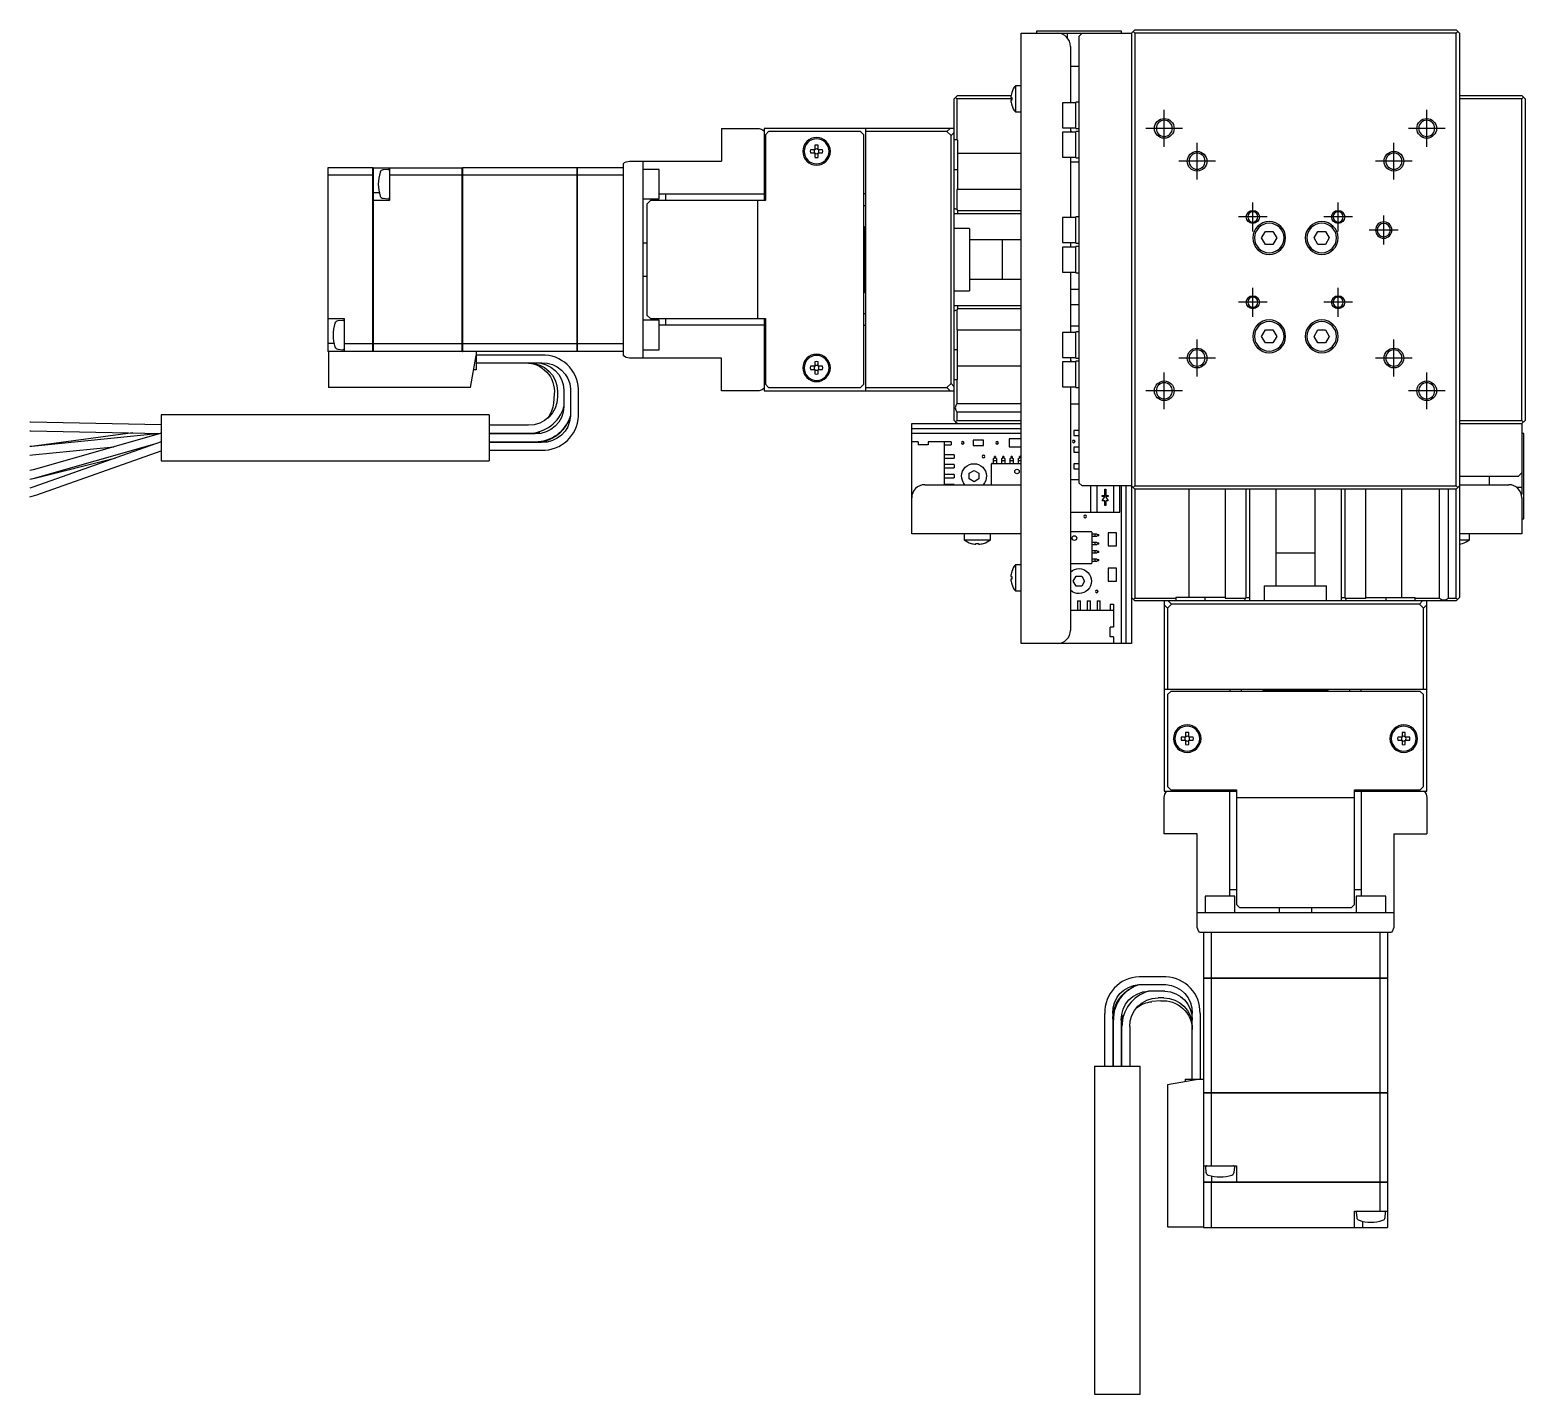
# Model space of a CAD drawing. Extents: x 0 to 762, y -8 to 465.
# Drawn here: x 128.1 to 356, y 150.2 to 358.1 of the extents above; entities that cross this region are included whole.
import ezdxf

# ---------------------------------------------------------------- set-up
doc = ezdxf.new("R2010")
doc.units = 0
doc.header["$LTSCALE"] = 0.5
doc.linetypes.add('CENTER', pattern=[50.8, 31.75, -6.35, 6.35, -6.35])
for name, color, linetype in [('MSM_CENTER', 1, 'CENTER'), ('MSM_CONTINUOUS', 7, 'CONTINUOUS'), ('MSM_NARROW', 5, 'CONTINUOUS')]:
    doc.layers.add(name, color=color, linetype=linetype)

msp = doc.modelspace()

# ---------------------------------------------------------------- linework, layer by layer
at = {"layer": 'MSM_CENTER'}
for p, q in [((300.97, 340.3), (300.97, 345.9)), ((340.97, 340.3), (340.97, 345.9)), ((303.77, 343.1), (298.17, 343.1)), ((343.77, 343.1), (338.17, 343.1)), ((305.97, 335.3), (305.97, 340.9)), ((335.97, 335.3), (335.97, 340.9)), ((308.77, 338.1), (303.17, 338.1)), ((338.77, 338.1), (333.17, 338.1)), ((314.47, 327.4), (314.47, 331.8)), ((327.47, 327.4), (327.47, 331.8)), ((316.67, 329.6), (312.27, 329.6)), ((329.67, 329.6), (325.27, 329.6)), ((334.42, 325.4), (334.42, 329.8)), ((336.62, 327.6), (332.22, 327.6)), ((314.47, 314.4), (314.47, 318.8)), ((327.47, 314.4), (327.47, 318.8)), ((316.67, 316.6), (312.27, 316.6)), ((329.67, 316.6), (325.27, 316.6)), ((305.97, 305.3), (305.97, 310.9)), ((335.97, 305.3), (335.97, 310.9)), ((308.77, 308.1), (303.17, 308.1)), ((338.77, 308.1), (333.17, 308.1)), ((300.97, 300.3), (300.97, 305.9)), ((340.97, 300.3), (340.97, 305.9)), ((303.77, 303.1), (298.17, 303.1)), ((343.77, 303.1), (338.17, 303.1))]:
    msp.add_line(p, q, dxfattribs=at)
at = {"layer": 'MSM_CONTINUOUS'}
for p, q in [((294.47, 357.9), (281.47, 357.9)), ((281.47, 357.9), (281.47, 357.6)), ((294.47, 357.6), (294.47, 357.9)), ((296.22, 357.85), (295.97, 357.6)), ((296.47, 358.1), (296.22, 357.85)), ((296.47, 357.6), (296.22, 357.85)), ((296.47, 358.1), (345.47, 358.1)), ((345.97, 357.6), (345.47, 358.1)), ((345.72, 357.85), (345.47, 357.6)), ((279.17, 264.6), (279.17, 357.6)), ((279.17, 357.6), (295.97, 357.6)), ((286.22, 356.87), (286.22, 357.6)), ((286.67, 355.6), (286.67, 347)), ((288.47, 357.6), (287.97, 357.1)), ((287.97, 357.1), (287.97, 289.1)), ((295.97, 357.6), (295.97, 264.6)), ((345.47, 357.6), (296.47, 357.6)), ((296.47, 357.6), (296.47, 288.6)), ((345.47, 288.6), (345.47, 357.6)), ((345.97, 357.6), (345.97, 271.6)), ((286.67, 352.6), (287.97, 352.6)), ((278.27, 349.6), (278.27, 345.6)), ((279.17, 349.6), (278.27, 349.6)), ((268.97, 347.6), (269.17, 347.8)), ((268.97, 298.6), (268.97, 347.6)), ((269.47, 348.1), (269.17, 347.8)), ((269.17, 347.8), (269.37, 347.6)), ((269.37, 347.6), (269.37, 341.35)), ((277.71, 347.6), (269.37, 347.6)), ((269.47, 348.1), (277.61, 348.1)), ((277.58, 347.8), (277.71, 347.8)), ((277.71, 347.4), (277.58, 347.4)), ((277.71, 348.55), (277.71, 348.53)), ((277.71, 347.8), (277.71, 347.4)), ((277.71, 346.68), (277.71, 346.65)), ((285.47, 347), (285.47, 343.2)), ((287.47, 347), (285.47, 347)), ((287.47, 343.1), (287.47, 347.1)), ((287.97, 347.1), (287.47, 347.1)), ((345.97, 348.1), (355.47, 348.1)), ((355.47, 347.6), (345.97, 347.6)), ((355.97, 347.6), (355.47, 348.1)), ((355.47, 347.6), (355.72, 347.85)), ((355.47, 298.6), (355.47, 347.6)), ((355.97, 347.6), (355.97, 298.6)), ((278.27, 345.6), (279.17, 345.6)), ((233.47, 343.1), (233.47, 338.1)), ((233.47, 343.1), (238.97, 343.1)), ((239.97, 343.1), (239.97, 332.1)), ((268.97, 343.1), (239.97, 343.1)), ((240.67, 342.6), (240.17, 342.1)), ((240.17, 342.1), (240.17, 332.1)), ((254.67, 342.6), (240.67, 342.6)), ((255.17, 342.1), (254.67, 342.6)), ((255.17, 304.1), (255.17, 342.1)), ((255.47, 303.1), (255.47, 343.1)), ((267.85, 342.6), (255.47, 342.6)), ((267.85, 342.6), (268.35, 343.1)), ((268.47, 341.99), (267.85, 342.6)), ((268.97, 342.49), (268.47, 341.99)), ((268.47, 304.22), (268.47, 341.99)), ((285.47, 343.2), (287.47, 343.2)), ((285.47, 342.5), (285.47, 338.7)), ((287.47, 342.5), (285.47, 342.5)), ((286.67, 343.2), (286.67, 342.5)), ((287.47, 343.1), (287.97, 343.1)), ((287.47, 338.6), (287.47, 342.6)), ((287.97, 342.6), (287.47, 342.6)), ((247.73, 339.84), (247.05, 339.84)), ((247.73, 340.52), (247.73, 339.84)), ((248.21, 339.84), (248.21, 340.52)), ((248.89, 339.84), (248.21, 339.84)), ((269.47, 341.35), (268.97, 341.35)), ((269.47, 341.35), (269.47, 333.8)), ((218.47, 337.72), (218.47, 308.49)), ((219.47, 338.1), (233.47, 338.1)), ((221.47, 338.1), (221.47, 308.1)), ((247.05, 339.36), (247.73, 339.36)), ((247.73, 339.36), (247.73, 338.69)), ((248.21, 338.69), (248.21, 339.36)), ((248.21, 339.36), (248.89, 339.36)), ((269.47, 339.3), (279.17, 339.3)), ((285.47, 338.7), (287.47, 338.7)), ((286.67, 338.7), (286.67, 329.5)), ((286.67, 338), (287.97, 338)), ((287.47, 338.6), (287.97, 338.6)), ((180.36, 337.1), (173.47, 337.1)), ((173.47, 337.1), (173.47, 309.1)), ((180.36, 335.95), (173.47, 335.95)), ((180.36, 309.1), (180.36, 337.1)), ((180.37, 337.09), (180.36, 337.09)), ((180.37, 335.94), (180.36, 335.94)), ((180.37, 337.1), (180.37, 309.1)), ((180.37, 337.1), (193.97, 337.1)), ((182.65, 336.84), (181.88, 336.77)), ((182.87, 337.1), (182.87, 332.1)), ((193.97, 335.95), (182.87, 335.95)), ((193.97, 309.1), (193.97, 337.1)), ((193.97, 337.09), (193.98, 337.09)), ((193.97, 335.94), (193.98, 335.94)), ((193.98, 337.1), (193.98, 309.1)), ((211.47, 337.1), (193.98, 337.1)), ((211.47, 335.95), (193.98, 335.95)), ((211.47, 309.1), (211.47, 337.1)), ((211.47, 337.09), (211.48, 337.09)), ((211.47, 335.94), (211.48, 335.94)), ((211.48, 337.1), (211.48, 309.1)), ((218.47, 337.1), (211.48, 337.1)), ((218.47, 335.95), (211.48, 335.95)), ((223.97, 336.85), (221.47, 336.85)), ((223.97, 332.35), (223.97, 336.85)), ((268.97, 336.85), (269.47, 336.85)), ((180.37, 333.35), (181.3, 333.35)), ((223.97, 333.1), (240.17, 333.1)), ((224.97, 333.1), (224.97, 332.1)), ((255.47, 333.1), (255.17, 333.1)), ((269.37, 333.8), (269.37, 330.75)), ((279.17, 333.8), (269.37, 333.8)), ((182.87, 332.1), (180.37, 332.1)), ((181.88, 332.44), (182.65, 332.37)), ((221.47, 332.35), (223.97, 332.35)), ((222.67, 332.1), (222.17, 331.6)), ((222.17, 314.6), (222.17, 331.6)), ((240.17, 332.1), (222.67, 332.1)), ((238.97, 332.1), (238.97, 314.1)), ((255.17, 331.35), (255.47, 331.35)), ((269.37, 330.75), (268.97, 330.91)), ((269.37, 330.75), (269.47, 330.6)), ((269.47, 330.6), (279.17, 330.6)), ((269.47, 330.6), (269.47, 330.1)), ((279.17, 330.1), (268.97, 330.1)), ((285.47, 329.5), (285.47, 325.7)), ((287.47, 329.5), (285.47, 329.5)), ((287.47, 325.6), (287.47, 329.6)), ((287.97, 329.6), (287.47, 329.6)), ((314.73, 328.87), (314.77, 328.9)), ((314.82, 328.9), (314.77, 328.9)), ((327.17, 328.9), (327.11, 328.9)), ((327.17, 328.9), (327.21, 328.87)), ((255.27, 328.1), (255.17, 328.1)), ((255.27, 318.1), (255.27, 328.1)), ((255.47, 327.9), (255.27, 328.1)), ((271.27, 327.85), (268.97, 327.85)), ((271.27, 327.85), (271.27, 318.35)), ((279.17, 326.1), (271.27, 326.1)), ((276.27, 326.1), (276.27, 320.1)), ((315.81, 326.4), (316.39, 327.4)), ((316.39, 325.4), (315.81, 326.4)), ((316.39, 327.4), (317.54, 327.4)), ((317.54, 327.4), (318.12, 326.4)), ((318.12, 326.4), (317.54, 325.4)), ((323.81, 326.4), (324.39, 327.4)), ((324.39, 325.4), (323.81, 326.4)), ((324.39, 327.4), (325.54, 327.4)), ((325.54, 327.4), (326.12, 326.4)), ((326.12, 326.4), (325.54, 325.4)), ((222.17, 325.6), (221.47, 325.6)), ((285.47, 325.7), (287.47, 325.7)), ((285.47, 325), (285.47, 321.2)), ((287.47, 325), (285.47, 325)), ((286.67, 325.7), (286.67, 325)), ((287.47, 325.6), (287.97, 325.6)), ((287.47, 321.1), (287.47, 325.1)), ((287.97, 325.1), (287.47, 325.1)), ((317.54, 325.4), (316.39, 325.4)), ((325.54, 325.4), (324.39, 325.4)), ((221.47, 320.6), (222.17, 320.6)), ((271.27, 320.1), (279.17, 320.1)), ((285.47, 321.2), (287.47, 321.2)), ((286.67, 321.2), (286.67, 312)), ((287.47, 321.1), (287.97, 321.1)), ((255.17, 318.1), (255.27, 318.1)), ((255.27, 318.1), (255.47, 318.3)), ((268.97, 318.35), (271.27, 318.35)), ((286.67, 318.6), (287.97, 318.6)), ((222.17, 314.6), (222.67, 314.1)), ((255.47, 314.85), (255.17, 314.85)), ((268.97, 316.1), (279.17, 316.1)), ((268.97, 315.3), (269.37, 315.46)), ((269.47, 315.6), (269.37, 315.46)), ((269.37, 315.46), (269.37, 312.4)), ((269.47, 316.1), (269.47, 315.6)), ((279.17, 315.6), (269.47, 315.6)), ((287.97, 316.2), (286.67, 316.2)), ((173.47, 314.1), (175.97, 314.1)), ((175.76, 313.84), (174.99, 313.77)), ((175.97, 314.1), (175.97, 309.1)), ((223.97, 313.85), (221.47, 313.85)), ((222.67, 314.1), (240.17, 314.1)), ((223.97, 309.35), (223.97, 313.85)), ((240.17, 313.1), (223.97, 313.1)), ((224.97, 314.1), (224.97, 313.1)), ((239.97, 314.1), (239.97, 303.1)), ((240.17, 314.1), (240.17, 304.1)), ((255.17, 313.1), (255.47, 313.1)), ((269.37, 312.4), (279.17, 312.4)), ((269.47, 304.85), (269.47, 312.4)), ((286.67, 313), (287.97, 313)), ((315.81, 311.4), (316.39, 312.4)), ((316.39, 312.4), (317.54, 312.4)), ((317.54, 312.4), (318.12, 311.4)), ((323.81, 311.4), (324.39, 312.4)), ((324.39, 312.4), (325.54, 312.4)), ((325.54, 312.4), (326.12, 311.4)), ((173.47, 310.35), (174.41, 310.35)), ((180.36, 310.26), (175.97, 310.26)), ((180.37, 310.26), (180.36, 310.26)), ((193.97, 310.26), (180.37, 310.26)), ((193.97, 310.26), (193.98, 310.26)), ((211.47, 310.26), (193.98, 310.26)), ((211.47, 310.26), (211.48, 310.26)), ((218.47, 310.26), (211.48, 310.26)), ((285.47, 312), (285.47, 308.2)), ((287.47, 312), (285.47, 312)), ((287.47, 308.1), (287.47, 312.1)), ((287.97, 312.1), (287.47, 312.1)), ((316.39, 310.4), (315.81, 311.4)), ((317.54, 310.4), (316.39, 310.4)), ((318.12, 311.4), (317.54, 310.4)), ((324.39, 310.4), (323.81, 311.4)), ((325.54, 310.4), (324.39, 310.4)), ((326.12, 311.4), (325.54, 310.4)), ((211.47, 309.1), (173.47, 309.1)), ((173.57, 309.1), (173.57, 303.6)), ((174.99, 309.44), (175.76, 309.37)), ((180.37, 309.11), (180.36, 309.11)), ((193.97, 309.11), (193.98, 309.11)), ((195.2, 303.6), (196.07, 308.5)), ((196.07, 309.1), (196.07, 306.3)), ((206.07, 308.55), (196.07, 308.55)), ((211.47, 309.11), (211.48, 309.11)), ((218.47, 309.1), (211.48, 309.1)), ((233.47, 308.1), (219.47, 308.1)), ((221.47, 309.35), (223.97, 309.35)), ((233.47, 303.1), (233.47, 308.1)), ((269.47, 309.35), (268.97, 309.35)), ((285.47, 308.2), (287.47, 308.2)), ((286.67, 308.2), (286.67, 307.5)), ((287.47, 308.1), (287.97, 308.1)), ((196.07, 306.3), (195.68, 306.3)), ((196.07, 307.35), (206.07, 307.35)), ((203.59, 307.35), (203.82, 307.35)), ((247.73, 306.84), (247.05, 306.84)), ((247.05, 306.36), (247.73, 306.36)), ((247.73, 307.52), (247.73, 306.84)), ((247.73, 306.36), (247.73, 305.69)), ((248.21, 306.84), (248.21, 307.52)), ((248.89, 306.84), (248.21, 306.84)), ((248.21, 306.36), (248.89, 306.36)), ((248.21, 305.69), (248.21, 306.36)), ((269.47, 306.9), (279.17, 306.9)), ((285.47, 307.5), (285.47, 303.7)), ((287.47, 307.5), (285.47, 307.5)), ((287.47, 303.6), (287.47, 307.6)), ((287.97, 307.6), (287.47, 307.6)), ((195.2, 303.6), (173.57, 303.6)), ((209.47, 303.19), (209.47, 300.72)), ((210.47, 303.35), (210.47, 299.26)), ((211.67, 299.26), (211.67, 303.35)), ((240.17, 304.1), (240.67, 303.6)), ((240.67, 303.6), (254.67, 303.6)), ((254.67, 303.6), (255.17, 304.1)), ((255.47, 303.6), (267.85, 303.6)), ((267.85, 303.6), (268.47, 304.22)), ((268.35, 303.1), (267.85, 303.6)), ((268.47, 304.22), (268.97, 303.72)), ((268.97, 304.85), (269.47, 304.85)), ((269.37, 304.85), (269.37, 301.17)), ((285.47, 303.7), (287.47, 303.7)), ((286.67, 303.7), (286.67, 266.6)), ((287.47, 303.6), (287.97, 303.6)), ((207.99, 302.59), (207.87, 301.2)), ((208.47, 303.04), (208.47, 302.17)), ((238.97, 303.1), (233.47, 303.1)), ((239.97, 303.1), (268.97, 303.1)), ((269.37, 301.17), (279.17, 301.17)), ((286.67, 301.1), (287.97, 301.1)), ((148.07, 299.45), (148.07, 292.45)), ((198.07, 299.45), (148.07, 299.45)), ((198.07, 299.45), (198.07, 292.45)), ((210.46, 299.26), (210.47, 299.3)), ((269.17, 298.4), (268.97, 298.6)), ((269.37, 298.6), (269.17, 298.4)), ((279.17, 299.84), (269.37, 299.84)), ((269.37, 299.84), (269.37, 298.6)), ((269.37, 298.6), (279.17, 298.6)), ((345.97, 298.6), (355.47, 298.6)), ((355.72, 298.35), (355.47, 298.6)), ((355.47, 298.1), (355.97, 298.6)), ((128.17, 298.3), (128.07, 298.3)), ((128.07, 297), (128.15, 297)), ((128.07, 297), (128.22, 297)), ((128.15, 297), (148.07, 296.6)), ((148.07, 297.9), (128.17, 298.3)), ((143.77, 296.69), (128.31, 294.64)), ((147.94, 296.6), (128.35, 294.64)), ((147.98, 296.61), (128.56, 291.07)), ((204.07, 297.85), (198.07, 297.85)), ((198.07, 296.65), (205.07, 296.65)), ((205.07, 296.55), (198.07, 296.55)), ((205.78, 296.71), (204.57, 296.55)), ((205.07, 296.65), (205.78, 296.71)), ((205.78, 296.71), (205.81, 296.71)), ((205.81, 296.71), (205.78, 296.71)), ((262.47, 281.3), (262.47, 298.1)), ((262.47, 298.1), (279.17, 298.1)), ((279.17, 297.3), (262.47, 297.3)), ((279.17, 296.6), (262.47, 296.6)), ((269.17, 298.4), (269.47, 298.1)), ((287.17, 297.07), (287.17, 296.27)), ((287.97, 297.07), (287.17, 297.07)), ((287.17, 296.27), (287.97, 296.27)), ((345.97, 298.1), (355.47, 298.1)), ((355.47, 298.1), (355.47, 287.35)), ((355.77, 296.6), (355.47, 296.6)), ((355.77, 283.6), (355.77, 296.6)), ((128.35, 294.64), (128.07, 294.61)), ((128.48, 293.34), (140.88, 294.58)), ((148.07, 295.34), (128.66, 288.46)), ((128.92, 289.82), (147.13, 295.01)), ((198.07, 295.35), (205.07, 295.35)), ((206.07, 295.25), (198.07, 295.25)), ((198.07, 294.05), (206.07, 294.05)), ((263.47, 295.35), (262.47, 295.35)), ((263.47, 295.35), (263.47, 294.85)), ((264.97, 294.85), (263.47, 294.85)), ((268.47, 295.35), (264.97, 295.35)), ((264.97, 295.35), (264.97, 294.85)), ((267.47, 288.8), (267.47, 295.35)), ((267.47, 294.85), (268.47, 294.85)), ((268.47, 295.35), (268.47, 294.85)), ((271.83, 295.58), (271.83, 294.78)), ((273.43, 295.58), (271.83, 295.58)), ((271.83, 294.78), (273.43, 294.78)), ((273.43, 294.78), (273.43, 295.58)), ((277.34, 295.81), (277.34, 294.56)), ((279.17, 295.81), (277.34, 295.81)), ((277.34, 294.56), (279.17, 294.56)), ((287.17, 294.53), (287.17, 293.73)), ((287.97, 294.53), (287.17, 294.53)), ((128.07, 293.31), (128.48, 293.34)), ((128.83, 289.78), (141.14, 292.88)), ((129.1, 287.23), (148.07, 293.96)), ((148.07, 292.45), (198.07, 292.45)), ((268.97, 293.35), (267.47, 293.35)), ((267.47, 292.85), (268.97, 292.85)), ((268.97, 291.85), (267.47, 291.85)), ((268.97, 293.35), (268.97, 292.85)), ((268.97, 291.85), (268.97, 291.35)), ((274.62, 288.8), (274.62, 291.95)), ((274.72, 292.05), (279.17, 292.05)), ((274.95, 292.79), (275.07, 292.85)), ((274.95, 292.05), (274.95, 292.79)), ((274.95, 292.49), (275.38, 292.49)), ((275.27, 293.1), (275.07, 293.1)), ((275.07, 292.85), (275.07, 293.1)), ((275.27, 293.1), (275.27, 292.85)), ((275.27, 292.85), (275.38, 292.79)), ((275.38, 292.79), (275.38, 292.05)), ((276.22, 292.79), (276.34, 292.85)), ((276.22, 292.05), (276.22, 292.79)), ((276.22, 292.49), (276.65, 292.49)), ((276.34, 292.85), (276.34, 293.1)), ((276.54, 293.1), (276.34, 293.1)), ((276.54, 293.1), (276.54, 292.85)), ((276.54, 292.85), (276.65, 292.79)), ((276.65, 292.79), (276.65, 292.05)), ((277.49, 292.79), (277.61, 292.85)), ((277.49, 292.05), (277.49, 292.79)), ((277.49, 292.49), (277.92, 292.49)), ((277.61, 292.85), (277.61, 293.1)), ((277.81, 293.1), (277.61, 293.1)), ((277.81, 293.1), (277.81, 292.85)), ((277.81, 292.85), (277.92, 292.79)), ((277.92, 292.79), (277.92, 292.05)), ((278.76, 292.79), (278.88, 292.85)), ((278.76, 292.05), (278.76, 292.79)), ((278.76, 292.49), (279.17, 292.49)), ((278.88, 292.85), (278.88, 293.1)), ((279.08, 293.1), (278.88, 293.1)), ((279.08, 293.1), (279.08, 292.85)), ((279.08, 292.85), (279.17, 292.8)), ((287.17, 293.73), (287.97, 293.73)), ((287.17, 291.99), (287.17, 291.19)), ((287.97, 291.99), (287.17, 291.99)), ((128.56, 291.07), (128.07, 290.96)), ((128.07, 289.65), (128.92, 289.82)), ((128.07, 289.64), (128.83, 289.78)), ((267.47, 291.35), (268.97, 291.35)), ((268.97, 290.35), (267.47, 290.35)), ((267.47, 289.85), (268.97, 289.85)), ((268.97, 290.35), (268.97, 289.85)), ((271.22, 290.54), (271.97, 290.97)), ((271.22, 289.67), (271.22, 290.54)), ((271.97, 289.24), (271.22, 289.67)), ((271.97, 290.97), (272.72, 290.54)), ((272.72, 289.67), (271.97, 289.24)), ((272.72, 290.54), (272.72, 289.67)), ((286.67, 289.6), (287.97, 289.6)), ((287.17, 291.19), (287.97, 291.19)), ((345.97, 290.1), (354.97, 290.1)), ((350.47, 290.1), (350.47, 288.8)), ((354.97, 290.1), (355.47, 290.6)), ((128.66, 288.46), (128.07, 288.29)), ((128.67, 288.46), (128.07, 288.29)), ((128.07, 286.97), (129.1, 287.23)), ((264.47, 288.8), (279.17, 288.8)), ((268.97, 288.85), (267.47, 288.85)), ((268.97, 288.85), (268.97, 288.8)), ((287.97, 289.1), (288.47, 288.6)), ((295.97, 288.6), (288.47, 288.6)), ((289.72, 288.6), (289.72, 284.6)), ((290.72, 284.6), (290.72, 288.6)), ((291.52, 287), (291.52, 287.15)), ((291.52, 287.15), (291.89, 287.15)), ((291.89, 287.15), (291.89, 288.1)), ((291.89, 288.1), (292.04, 288.1)), ((292.04, 288.1), (292.04, 287.15)), ((292.04, 287.15), (292.42, 287.15)), ((292.42, 287.15), (292.42, 287)), ((293.22, 288.6), (293.22, 284.6)), ((294.22, 284.6), (294.22, 288.6)), ((294.47, 264.6), (294.47, 288.6)), ((295.17, 264.6), (295.17, 288.6)), ((295.97, 288.6), (296.47, 288.1)), ((296.22, 288.35), (296.47, 288.6)), ((296.47, 288.6), (345.47, 288.6)), ((296.47, 288.1), (296.47, 271.5)), ((345.47, 288.1), (296.47, 288.1)), ((304.77, 271.6), (304.77, 288.1)), ((310.27, 288.1), (310.27, 271.5)), ((313.47, 271.6), (313.47, 288.1)), ((313.97, 288.1), (313.97, 271.1)), ((317.97, 288.1), (317.97, 273.4)), ((323.97, 273.4), (323.97, 288.1)), ((327.97, 271.1), (327.97, 288.1)), ((328.47, 288.1), (328.47, 271.6)), ((331.67, 271.5), (331.67, 288.1)), ((337.17, 271.6), (337.17, 288.1)), ((342.91, 271.5), (342.91, 288.1)), ((344.23, 288.1), (344.23, 271.5)), ((345.47, 288.6), (345.72, 288.35)), ((345.47, 288.1), (345.97, 288.6)), ((345.47, 271.5), (345.47, 288.1)), ((345.97, 288.8), (353.47, 288.8)), ((355.47, 288.35), (354.73, 288.35)), ((355.39, 287.35), (355.47, 287.35)), ((291.52, 286.33), (291.91, 287)), ((291.91, 287), (291.52, 287)), ((291.89, 286.33), (291.52, 286.33)), ((291.89, 285.63), (291.89, 286.33)), ((292.04, 285.63), (291.89, 285.63)), ((292.42, 287), (292.02, 287)), ((292.02, 287), (292.42, 286.33)), ((292.42, 286.33), (292.04, 286.33)), ((292.04, 286.33), (292.04, 285.63)), ((355.47, 286.8), (355.47, 281.3)), ((286.67, 284.6), (294.22, 284.6)), ((355.47, 283.6), (355.77, 283.6)), ((279.17, 281.3), (262.47, 281.3)), ((270.47, 281.3), (270.47, 280.41)), ((270.47, 280.41), (274.47, 280.41)), ((274.47, 280.41), (274.47, 281.3)), ((286.67, 281.66), (289.82, 281.66)), ((289.92, 281.56), (289.92, 276.86)), ((289.92, 281.33), (290.65, 281.33)), ((290.65, 280.9), (289.92, 280.9)), ((290.36, 281.33), (290.36, 280.9)), ((290.65, 281.33), (290.72, 281.21)), ((290.72, 281.01), (290.65, 280.9)), ((290.72, 281.21), (290.97, 281.21)), ((290.97, 281.01), (290.72, 281.01)), ((290.97, 281.01), (290.97, 281.21)), ((292.42, 281.48), (292.42, 279.48)), ((293.67, 281.48), (292.42, 281.48)), ((293.67, 279.48), (293.67, 281.48)), ((355.47, 281.3), (345.97, 281.3)), ((345.97, 280.41), (347.47, 280.41)), ((347.47, 280.41), (347.47, 281.3)), ((271.52, 279.85), (271.54, 279.85)), ((272.27, 279.85), (272.67, 279.85)), ((272.27, 279.72), (272.27, 279.85)), ((272.67, 279.85), (272.67, 279.72)), ((273.4, 279.85), (273.42, 279.85)), ((289.92, 280.06), (290.65, 280.06)), ((290.65, 279.63), (289.92, 279.63)), ((289.92, 278.79), (290.65, 278.79)), ((290.65, 278.36), (289.92, 278.36)), ((290.36, 280.06), (290.36, 279.63)), ((290.36, 278.79), (290.36, 278.36)), ((290.65, 280.06), (290.72, 279.94)), ((290.72, 279.74), (290.65, 279.63)), ((290.65, 278.79), (290.72, 278.67)), ((290.72, 278.47), (290.65, 278.36)), ((290.72, 279.94), (290.97, 279.94)), ((290.97, 279.74), (290.72, 279.74)), ((290.72, 278.67), (290.97, 278.67)), ((290.97, 278.47), (290.72, 278.47)), ((290.97, 279.74), (290.97, 279.94)), ((290.97, 278.47), (290.97, 278.67)), ((292.42, 279.48), (293.67, 279.48)), ((317.97, 278.4), (323.97, 278.4)), ((346.4, 279.85), (346.42, 279.85)), ((278.27, 276.6), (278.27, 272.6)), ((279.17, 276.6), (278.27, 276.6)), ((289.82, 276.76), (286.67, 276.76)), ((289.92, 277.52), (290.65, 277.52)), ((290.65, 277.09), (289.92, 277.09)), ((290.36, 277.52), (290.36, 277.09)), ((290.65, 277.52), (290.72, 277.4)), ((290.72, 277.2), (290.65, 277.09)), ((290.72, 277.4), (290.97, 277.4)), ((290.97, 277.2), (290.72, 277.2)), ((290.97, 277.2), (290.97, 277.4)), ((293.67, 276.08), (292.42, 276.08)), ((292.42, 276.08), (292.42, 274.08)), ((293.67, 274.08), (293.67, 276.08)), ((277.58, 274.8), (277.71, 274.8)), ((277.71, 274.4), (277.58, 274.4)), ((277.71, 275.55), (277.71, 275.53)), ((277.71, 274.8), (277.71, 274.4)), ((277.71, 273.68), (277.71, 273.65)), ((287.1, 274.1), (287.53, 274.85)), ((287.53, 273.35), (287.1, 274.1)), ((287.53, 274.85), (288.4, 274.85)), ((288.4, 274.85), (288.83, 274.1)), ((288.83, 274.1), (288.4, 273.35)), ((292.42, 274.08), (293.67, 274.08)), ((278.27, 272.6), (279.17, 272.6)), ((288.4, 273.35), (287.53, 273.35)), ((296.47, 271.1), (295.97, 271.6)), ((296.27, 271.3), (296.47, 271.5)), ((296.47, 271.5), (302.72, 271.5)), ((310.27, 271.6), (302.72, 271.6)), ((302.72, 271.6), (302.72, 271.1)), ((307.22, 271.1), (307.22, 271.6)), ((310.27, 271.5), (313.33, 271.5)), ((313.33, 271.5), (313.16, 271.1)), ((313.33, 271.5), (313.47, 271.6)), ((313.47, 271.6), (313.97, 271.6)), ((316.22, 273.4), (325.72, 273.4)), ((316.22, 273.4), (316.22, 271.1)), ((325.72, 271.1), (325.72, 273.4)), ((327.97, 271.6), (328.47, 271.6)), ((328.47, 271.6), (328.61, 271.5)), ((328.77, 271.1), (328.61, 271.5)), ((328.61, 271.5), (331.67, 271.5)), ((331.67, 271.6), (339.22, 271.6)), ((334.72, 271.6), (334.72, 271.1)), ((339.22, 271.1), (339.22, 271.6)), ((339.22, 271.5), (342.91, 271.5)), ((344.23, 271.5), (345.47, 271.5)), ((345.47, 271.5), (345.67, 271.3)), ((345.67, 271.3), (345.47, 271.1)), ((345.67, 271.3), (345.97, 271.6)), ((286.67, 271.1), (286.72, 271.1)), ((293.22, 269.6), (286.67, 269.6)), ((286.72, 269.6), (286.72, 271.1)), ((287.72, 271.1), (288.22, 271.1)), ((287.72, 271.1), (287.72, 269.6)), ((288.22, 269.6), (288.22, 271.1)), ((289.22, 271.1), (289.72, 271.1)), ((289.22, 271.1), (289.22, 269.6)), ((289.72, 269.6), (289.72, 271.1)), ((290.72, 271.1), (291.22, 271.1)), ((290.72, 271.1), (290.72, 269.6)), ((291.22, 269.6), (291.22, 271.1)), ((292.72, 270.6), (293.22, 270.6)), ((292.72, 270.6), (292.72, 269.6)), ((293.22, 270.6), (293.22, 267.1)), ((345.47, 271.1), (296.47, 271.1)), ((300.97, 271.1), (300.97, 242.1)), ((301.47, 269.99), (300.97, 270.49)), ((302.08, 270.6), (301.47, 269.99)), ((301.47, 269.99), (301.47, 257.6)), ((301.58, 271.1), (302.08, 270.6)), ((339.85, 270.6), (302.08, 270.6)), ((339.85, 270.6), (340.35, 271.1)), ((340.47, 269.99), (339.85, 270.6)), ((340.97, 270.49), (340.47, 269.99)), ((340.47, 257.6), (340.47, 269.99)), ((340.97, 242.1), (340.97, 271.1)), ((293.22, 267.1), (292.72, 267.1)), ((292.72, 265.6), (292.72, 267.1)), ((295.97, 264.6), (279.17, 264.6)), ((293.22, 265.6), (292.72, 265.6)), ((293.22, 265.6), (293.22, 264.6)), ((340.97, 257.6), (300.97, 257.6)), ((310.97, 257.6), (310.97, 257.3)), ((312.72, 257.3), (312.72, 257.6)), ((316.17, 257.6), (315.97, 257.4)), ((325.97, 257.4), (325.77, 257.6)), ((329.22, 257.6), (329.22, 257.3)), ((330.97, 257.3), (330.97, 257.6)), ((301.97, 257.3), (301.47, 256.8)), ((301.47, 256.8), (301.47, 242.8)), ((339.97, 257.3), (301.97, 257.3)), ((325.97, 257.4), (315.97, 257.4)), ((315.97, 257.4), (315.97, 257.3)), ((325.97, 257.3), (325.97, 257.4)), ((340.47, 256.8), (339.97, 257.3)), ((340.47, 242.8), (340.47, 256.8)), ((304.23, 251.02), (304.23, 250.34)), ((304.71, 250.34), (304.71, 251.02)), ((337.23, 251.02), (337.23, 250.34)), ((337.71, 250.34), (337.71, 251.02)), ((304.23, 250.34), (303.55, 250.34)), ((303.55, 249.86), (304.23, 249.86)), ((304.23, 249.86), (304.23, 249.19)), ((305.39, 250.34), (304.71, 250.34)), ((304.71, 249.19), (304.71, 249.86)), ((304.71, 249.86), (305.39, 249.86)), ((337.23, 250.34), (336.55, 250.34)), ((336.55, 249.86), (337.23, 249.86)), ((337.23, 249.86), (337.23, 249.19)), ((338.39, 250.34), (337.71, 250.34)), ((337.71, 249.19), (337.71, 249.86)), ((337.71, 249.86), (338.39, 249.86)), ((300.97, 242.1), (311.97, 242.1)), ((301.47, 242.8), (301.97, 242.3)), ((301.97, 242.3), (311.97, 242.3)), ((310.97, 226.1), (310.97, 242.3)), ((311.97, 242.3), (311.97, 224.8)), ((329.97, 224.8), (329.97, 242.3)), ((329.97, 242.3), (339.97, 242.3)), ((329.97, 242.1), (340.97, 242.1)), ((330.97, 242.3), (330.97, 226.1)), ((339.97, 242.3), (340.47, 242.8)), ((300.97, 235.6), (300.97, 241.1)), ((311.97, 241.1), (329.97, 241.1)), ((340.97, 241.1), (340.97, 235.6)), ((305.97, 235.6), (300.97, 235.6)), ((305.97, 221.6), (305.97, 235.6)), ((335.97, 235.6), (335.97, 221.6)), ((335.97, 235.6), (340.97, 235.6)), ((311.72, 226.1), (307.22, 226.1)), ((307.22, 226.1), (307.22, 223.6)), ((310.97, 227.1), (311.97, 227.1)), ((311.72, 223.6), (311.72, 226.1)), ((329.97, 227.1), (330.97, 227.1)), ((334.72, 226.1), (330.22, 226.1)), ((330.22, 226.1), (330.22, 223.6)), ((334.72, 223.6), (334.72, 226.1)), ((305.97, 223.6), (335.97, 223.6)), ((311.97, 224.8), (312.47, 224.3)), ((329.47, 224.3), (312.47, 224.3)), ((318.47, 224.3), (318.47, 223.6)), ((323.47, 223.6), (323.47, 224.3)), ((329.47, 224.3), (329.97, 224.8)), ((306.35, 220.6), (335.58, 220.6)), ((306.97, 220.6), (306.97, 213.61)), ((308.12, 220.6), (308.12, 213.61)), ((333.81, 220.6), (333.81, 213.61)), ((334.97, 220.6), (334.97, 213.61)), ((301.21, 213.8), (297.12, 213.8)), ((301.21, 212.6), (297.12, 212.6)), ((297.12, 212.59), (297.16, 212.6)), ((306.97, 213.61), (334.97, 213.61)), ((306.97, 213.6), (306.97, 175.6)), ((334.97, 213.6), (306.97, 213.6)), ((306.98, 213.6), (306.98, 213.61)), ((308.12, 213.6), (308.12, 213.61)), ((308.12, 213.6), (308.12, 196.11)), ((333.81, 213.6), (333.81, 213.61)), ((333.81, 213.6), (333.81, 196.11)), ((334.96, 213.6), (334.96, 213.61)), ((334.97, 213.6), (334.97, 196.11)), ((301.06, 211.6), (298.58, 211.6)), ((300.45, 210.13), (299.07, 210.01)), ((300.91, 210.6), (300.03, 210.6)), ((291.92, 200.2), (291.92, 208.2)), ((293.12, 208.2), (293.12, 200.2)), ((294.57, 207.92), (294.42, 206.7)), ((294.52, 207.2), (294.57, 207.92)), ((294.57, 207.92), (294.58, 207.94)), ((294.58, 207.94), (294.57, 207.92)), ((305.22, 198.2), (305.22, 208.2)), ((306.42, 208.2), (306.42, 198.2)), ((293.22, 200.2), (293.22, 207.2)), ((294.42, 207.2), (294.42, 200.2)), ((294.52, 200.2), (294.52, 207.2)), ((295.72, 206.2), (295.72, 200.2)), ((305.22, 205.72), (305.21, 205.96)), ((290.32, 200.2), (297.32, 200.2)), ((290.32, 200.2), (290.32, 150.2)), ((297.32, 150.2), (297.32, 200.2)), ((306.37, 198.2), (301.47, 197.34)), ((301.47, 197.34), (301.47, 175.7)), ((304.17, 198.2), (304.17, 197.82)), ((304.17, 198.2), (306.97, 198.2)), ((306.97, 196.11), (334.97, 196.11)), ((334.97, 196.1), (306.97, 196.1)), ((306.98, 196.1), (306.98, 196.11)), ((308.12, 196.1), (308.12, 196.11)), ((308.12, 196.1), (308.12, 185)), ((333.81, 196.1), (333.81, 196.11)), ((333.81, 196.1), (333.81, 182.5)), ((334.96, 196.1), (334.96, 196.11)), ((334.97, 196.1), (334.97, 182.5)), ((306.97, 185), (311.97, 185)), ((307.24, 184.79), (307.3, 184.02)), ((311.63, 184.02), (311.7, 184.79)), ((311.97, 185), (311.97, 182.5)), ((306.97, 182.5), (334.97, 182.5)), ((334.97, 182.49), (306.97, 182.49)), ((306.98, 182.5), (306.98, 182.49)), ((308.12, 182.5), (308.12, 182.49)), ((308.12, 182.49), (308.12, 175.6)), ((308.22, 182.5), (308.22, 183.44)), ((333.81, 182.5), (333.81, 182.49)), ((333.81, 182.49), (333.81, 178.1)), ((334.96, 182.5), (334.96, 182.49)), ((334.97, 182.49), (334.97, 175.6)), ((329.97, 175.6), (329.97, 178.1)), ((329.97, 178.1), (334.97, 178.1)), ((330.24, 177.9), (330.3, 177.13)), ((334.63, 177.13), (334.7, 177.9)), ((301.47, 175.7), (306.97, 175.7)), ((306.97, 175.6), (334.97, 175.6)), ((331.22, 175.6), (331.22, 176.55)), ((290.32, 150.2), (297.32, 150.2))]:
    msp.add_line(p, q, dxfattribs=at)
at = {"layer": 'MSM_CONTINUOUS', "extrusion": (0, 0, -1)}
for centre, radius in [((-300.97, 343.1), 1.23), ((-340.97, 343.1), 1.23), ((-247.97, 339.6), 2.1), ((-247.97, 339.6), 1.9), ((-305.97, 338.1), 1.23), ((-335.97, 338.1), 1.23), ((-314.47, 329.6), 0.783), ((-316.97, 326.4), 2.5), ((-316.97, 326.4), 2.25), ((-324.97, 326.4), 2.5), ((-324.97, 326.4), 2.25), ((-327.47, 329.6), 0.783), ((-334.42, 327.6), 1.01), ((-314.47, 316.6), 0.783), ((-327.47, 316.6), 0.783), ((-316.97, 311.4), 2.5), ((-316.97, 311.4), 2.25), ((-324.97, 311.4), 2.5), ((-324.97, 311.4), 2.25), ((-247.97, 306.6), 2.1), ((-247.97, 306.6), 1.9), ((-305.97, 308.1), 1.23), ((-335.97, 308.1), 1.23), ((-300.97, 303.1), 1.23), ((-340.97, 303.1), 1.23), ((-270.25, 295.18), 0.2), ((-275.48, 295.18), 0.2), ((-287.17, 295.4), 0.2), ((-273.43, 293.1), 0.2), ((-288.91, 283.97), 0.2), ((-290.67, 272.54), 0.2), ((-304.47, 250.1), 2.1), ((-304.47, 250.1), 1.9), ((-337.47, 250.1), 2.1), ((-337.47, 250.1), 1.9)]:
    msp.add_circle(centre, radius, dxfattribs=at)
at = {"layer": 'MSM_CONTINUOUS'}
for centre in [(278.52, 290.8), (287.27, 280.66)]:
    msp.add_circle(centre, 0.35, dxfattribs=at)
for centre, radius, start, end in [((284.67, 355.6), 2, 0, 90), ((280.77, 347.6), 3.2, 141.3178, 162.73), ((280.77, 347.6), 3.19, 163.0947, 176.4096), ((280.77, 347.6), 3.19, 183.5904, 196.9053), ((280.77, 347.6), 3.2, 197.27, 218.6822), ((247.97, 339.6), 0.95, 165.3667, 194.6333), ((247.97, 339.6), 0.365, 138.8496, 221.1504), ((247.97, 339.6), 0.95, 75.3667, 104.6333), ((247.97, 339.6), 0.365, 48.8496, 131.1504), ((247.97, 339.6), 0.365, 318.8496, 41.1504), ((247.97, 339.6), 0.95, 345.3667, 14.6333), ((247.97, 339.6), 0.365, 228.8496, 311.1504), ((247.97, 339.6), 0.95, 255.3667, 284.6333), ((187.17, 334.6), 6, 162.3708, 197.6292), ((181.93, 336.27), 0.5, 95, 162.3708), ((182.67, 336.64), 0.2, 360, 95), ((181.93, 332.94), 0.5, 197.6292, 265), ((182.67, 332.57), 0.2, 265, 0), ((180.28, 311.6), 6, 162.3708, 197.6292), ((175.04, 313.27), 0.5, 95, 162.3708), ((175.78, 313.64), 0.2, 18.1949, 95), ((175.04, 309.94), 0.5, 197.6292, 265), ((175.78, 309.57), 0.2, 265, 341.8051), ((206.26, 303.15), 5.41, 2.1863, 92.0343), ((247.97, 306.6), 0.95, 165.3667, 194.6333), ((247.97, 306.6), 0.365, 138.8496, 221.1504), ((247.97, 306.6), 0.95, 75.3667, 104.6333), ((247.97, 306.6), 0.365, 48.8496, 131.1504), ((247.97, 306.6), 0.365, 228.8496, 311.1504), ((247.97, 306.6), 0.95, 255.3667, 284.6333), ((247.97, 306.6), 0.365, 318.8496, 41.1504), ((247.97, 306.6), 0.95, 345.3667, 14.6333), ((270.12, 300.5), 1, 138.5904, 221.4096), ((204.1, 302.24), 5.59, 269.7079, 344.0346), ((205.14, 300.92), 5.57, 269.2277, 342.6191), ((206.26, 299.46), 5.41, 267.9067, 357.8727), ((274.72, 291.95), 0.1, 90, 180), ((264.47, 286.8), 2, 90, 180), ((353.47, 286.8), 2, 0, 90), ((272.47, 282.9), 3.2, 231.3178, 252.73), ((272.47, 282.9), 3.2, 287.27, 308.6822), ((289.82, 281.56), 0.1, 0, 90), ((345.47, 282.9), 3.2, 287.27, 308.6822), ((272.47, 282.9), 3.19, 253.0947, 266.4096), ((272.47, 282.9), 3.19, 273.5904, 286.9053), ((345.47, 282.9), 3.19, 279.0071, 286.9053), ((280.77, 274.6), 3.2, 141.3178, 162.73), ((289.82, 276.86), 0.1, 270, 0), ((280.77, 274.6), 3.19, 163.0947, 176.4096), ((280.77, 274.6), 3.19, 183.5904, 196.9053), ((280.77, 274.6), 3.2, 197.27, 218.6822), ((343.57, 272.25), 1, 228.5904, 311.4096), ((284.67, 266.6), 2, 270, 0), ((304.47, 250.1), 0.95, 75.3667, 104.6333), ((337.47, 250.1), 0.95, 75.3667, 104.6333), ((304.47, 250.1), 0.95, 165.3667, 194.6333), ((304.47, 250.1), 0.365, 138.8496, 221.1504), ((304.47, 250.1), 0.365, 48.8496, 131.1504), ((304.47, 250.1), 0.365, 228.8496, 311.1504), ((304.47, 250.1), 0.95, 255.3667, 284.6333), ((304.47, 250.1), 0.365, 318.8496, 41.1504), ((304.47, 250.1), 0.95, 345.3667, 14.6333), ((337.47, 250.1), 0.95, 165.3667, 194.6333), ((337.47, 250.1), 0.365, 138.8496, 221.1504), ((337.47, 250.1), 0.365, 48.8496, 131.1504), ((337.47, 250.1), 0.365, 228.8496, 311.1504), ((337.47, 250.1), 0.95, 255.3667, 284.6333), ((337.47, 250.1), 0.365, 318.8496, 41.1504), ((337.47, 250.1), 0.95, 345.3667, 14.6333), ((297.32, 208.4), 5.41, 92.1273, 182.0933), ((298.78, 207.28), 5.57, 107.3809, 180.7723), ((301.01, 208.4), 5.41, 357.9657, 87.8137), ((300.1, 206.23), 5.59, 105.9654, 180.2921), ((307.44, 184.8), 0.2, 90, 185), ((311.5, 184.8), 0.2, 355, 90), ((307.8, 184.06), 0.5, 185, 252.3708), ((309.47, 189.3), 6, 252.3708, 287.6292), ((311.13, 184.06), 0.5, 287.6292, 355), ((330.44, 177.91), 0.2, 108.1949, 185), ((334.5, 177.91), 0.2, 355, 71.8051), ((330.8, 177.17), 0.5, 185, 252.3708), ((332.47, 182.41), 6, 252.3708, 287.6292), ((334.13, 177.17), 0.5, 287.6292, 355)]:
    msp.add_arc(centre, radius, start, end, dxfattribs=at)
at = {"layer": 'MSM_CONTINUOUS', "extrusion": (0, 0, -1)}
for centre, radius, start, end in [((-238.97, 341.6), 1.5, 90, 131.8103), ((-287.97, 344.1), 1.9, 302.6369, 313.1736), ((-219.47, 336.6), 1.5, 48.1897, 90), ((-219.47, 309.6), 1.5, 270, 311.8103), ((-287.97, 309.1), 1.9, 302.6369, 313.1736), ((-203.62, 302.97), 4.39, 89.8692, 184.9179), ((-204.11, 303), 4.36, 89.4143, 179.4108), ((-205.18, 303.07), 4.29, 88.4433, 178.358), ((-206.26, 303.14), 4.22, 87.4296, 177.1458), ((-238.97, 304.6), 1.5, 228.1897, 270), ((-204.11, 302.21), 4.36, 180.6063, 270.5686), ((-203.51, 301.59), 4.37, 185.0458, 217.0419), ((-205.18, 300.84), 4.29, 181.6879, 271.5108), ((-206.25, 299.47), 4.22, 182.931, 272.4936), ((-205.17, 300.7), 5.45, 203.9954, 268.8909), ((-271.97, 290.1), 1.9, 316.8264, 223.1735), ((-287.97, 274.1), 1.9, 46.8264, 313.1736), ((-302.47, 241.1), 1.5, 0, 41.8103), ((-339.47, 241.1), 1.5, 138.1897, 180), ((-307.47, 221.6), 1.5, 318.1897, 0), ((-334.47, 221.6), 1.5, 180, 221.8103), ((-297.33, 208.39), 4.22, 357.5064, 87.069), ((-298.56, 207.31), 5.45, 1.1091, 66.0046), ((-301, 208.39), 4.22, 92.8542, 182.5704), ((-298.7, 207.32), 4.29, 358.4892, 88.3121), ((-300.07, 206.25), 4.36, 359.4314, 89.3937), ((-299.45, 205.65), 4.37, 52.9581, 84.9542), ((-300.83, 205.76), 4.39, 85.0821, 180.1308), ((-300.86, 206.25), 4.36, 90.5892, 180.5857), ((-300.93, 207.32), 4.29, 91.642, 181.5567)]:
    msp.add_arc(centre, radius, start, end, dxfattribs=at)
at = {"layer": 'MSM_NARROW'}
for centre, radius in [((300.97, 343.1), 1.5), ((340.97, 343.1), 1.5), ((305.97, 338.1), 1.5), ((335.97, 338.1), 1.5), ((314.47, 329.6), 1), ((327.47, 329.6), 1), ((314.47, 316.6), 1), ((327.47, 316.6), 1), ((305.97, 308.1), 1.5), ((335.97, 308.1), 1.5), ((300.97, 303.1), 1.5), ((340.97, 303.1), 1.5)]:
    msp.add_circle(centre, radius, dxfattribs=at)
at = {"layer": 'MSM_NARROW', "extrusion": (0, 0, -1)}
msp.add_circle((-334.42, 327.6), 1.25, dxfattribs=at)

doc.saveas('drawing.dxf')
